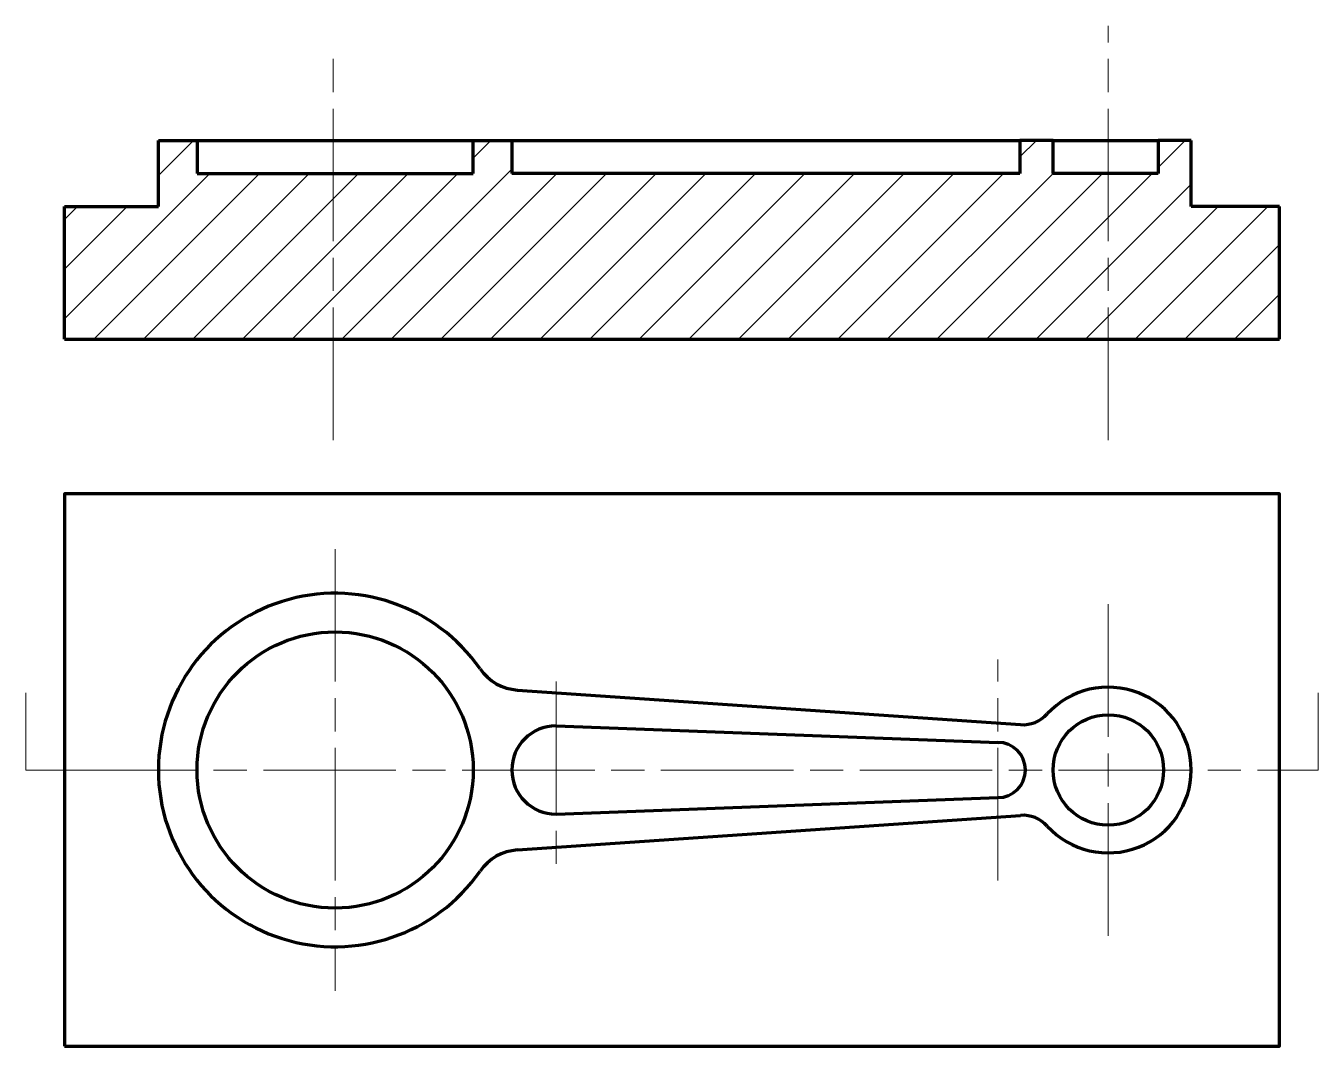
# Model space of a CAD drawing. Header units: millimetres. Extents: x -3 to 231, y -135 to 50.
import ezdxf

# ---------------------------------------------------------------- set-up
doc = ezdxf.new("R2010")
doc.units = ezdxf.units.MM
doc.linetypes.add('ACAD_ISO08W100', pattern=[36, 24, -3, 6, -3])
for name, color, linetype, lineweight in [('Contornos visibles', 1, 'Continuous', 100), ('Cortes', 6, 'Continuous', 20), ('Ejes', 3, 'ACAD_ISO08W100', 20)]:
    doc.layers.add(name, color=color, linetype=linetype, lineweight=lineweight)

msp = doc.modelspace()

# ---------------------------------------------------------------- hatches: boundary and pattern name
at = {"layer": 'Cortes'}
h = msp.add_hatch(dxfattribs=at)
h.set_pattern_fill('ANSI31', color=256, scale=2)
h.set_pattern_definition([(45, (4.4174, -147.229), (-4.49013, 4.49013), [])])
h.paths.add_polyline_path([(28.42, 22.77), (28.42, 28.77), (21.42, 28.77), (21.42, 16.77), (4.42, 16.77), (4.42, -7.23), (224.42, -7.23), (224.42, 16.77), (208.42, 16.77), (208.42, 28.77), (202.42, 28.77), (202.42, 22.77), (183.42, 22.77), (183.42, 28.77), (177.42, 28.77), (177.42, 22.77), (85.42, 22.77), (85.42, 28.77), (78.42, 28.77), (78.42, 22.77)])

# ---------------------------------------------------------------- linework, layer by layer
at = {"layer": 'Contornos visibles'}
for p, q in [((21.42, 16.77), (21.42, 28.77)), ((21.42, 28.77), (28.42, 28.77)), ((28.42, 28.77), (28.42, 22.77)), ((28.42, 28.77), (78.42, 28.77)), ((78.42, 22.77), (78.42, 28.77)), ((78.42, 28.77), (85.42, 28.77)), ((85.42, 28.77), (85.42, 22.77)), ((85.42, 28.77), (177.42, 28.77)), ((183.42, 28.77), (177.42, 28.77)), ((177.42, 28.77), (177.42, 22.77)), ((183.42, 22.77), (183.42, 28.77)), ((183.42, 28.77), (202.42, 28.77)), ((208.42, 28.77), (202.42, 28.77)), ((202.42, 28.77), (202.42, 22.77)), ((208.42, 16.77), (208.42, 28.77)), ((28.42, 22.77), (78.42, 22.77)), ((177.42, 22.77), (85.42, 22.77)), ((202.42, 22.77), (183.42, 22.77)), ((4.42, -7.23), (4.42, 16.77)), ((4.42, 16.77), (21.42, 16.77)), ((224.42, 16.77), (208.42, 16.77)), ((224.42, -7.23), (224.42, 16.77)), ((4.42, -7.23), (224.42, -7.23)), ((86.43, -70.75), (177.54, -77.01)), ((93.42, -77.23), (173.47, -80.23)), ((93.42, -93.23), (173.49, -90.23)), ((86.43, -99.71), (177.54, -93.45))]:
    msp.add_line(p, q, dxfattribs=at)
msp.add_lwpolyline([(4.42, -135.23), (224.42, -135.23), (224.42, -35.23), (4.42, -35.23)], close=True, dxfattribs=at)
for centre, radius in [((53.42, -85.23), 25), ((193.42, -85.23), 10)]:
    msp.add_circle(centre, radius, dxfattribs=at)
for centre, radius, start, end in [((53.42, -85.23), 32, 34.9026, 325.0974), ((87.04, -61.77), 9, 214.9026, 266.0671), ((193.42, -85.23), 15, 222.5565, 137.4435), ((177.95, -71.03), 6, 266.0671, 317.4435), ((93.42, -85.23), 8, 90, 270), ((173.42, -85.23), 5, 270, 90), ((177.95, -99.43), 6, 42.5565, 93.9329), ((87.04, -108.69), 9, 93.9329, 145.0974)]:
    msp.add_arc(centre, radius, start, end, dxfattribs=at)
at = {"layer": 'Cortes'}
for points in [[(4.42, -85.23), (-2.58, -85.23), (-2.58, -75.23), (-2.58, -71.23)], [(224.42, -85.23), (231.42, -85.23), (231.42, -75.23), (231.42, -71.23)]]:
    msp.add_lwpolyline(points, dxfattribs=at)
at = {"layer": 'Ejes'}
for p, q in [((193.42, -25.49), (193.42, 49.51)), ((53.07, -25.49), (53.07, 46.51)), ((53.42, -45.23), (53.42, -125.23)), ((193.42, -55.23), (193.42, -115.23)), ((173.42, -105.23), (173.42, -65.23)), ((93.42, -69.23), (93.42, -103.23)), ((4.42, -85.23), (224.42, -85.23))]:
    msp.add_line(p, q, dxfattribs=at)

doc.saveas('drawing.dxf')
